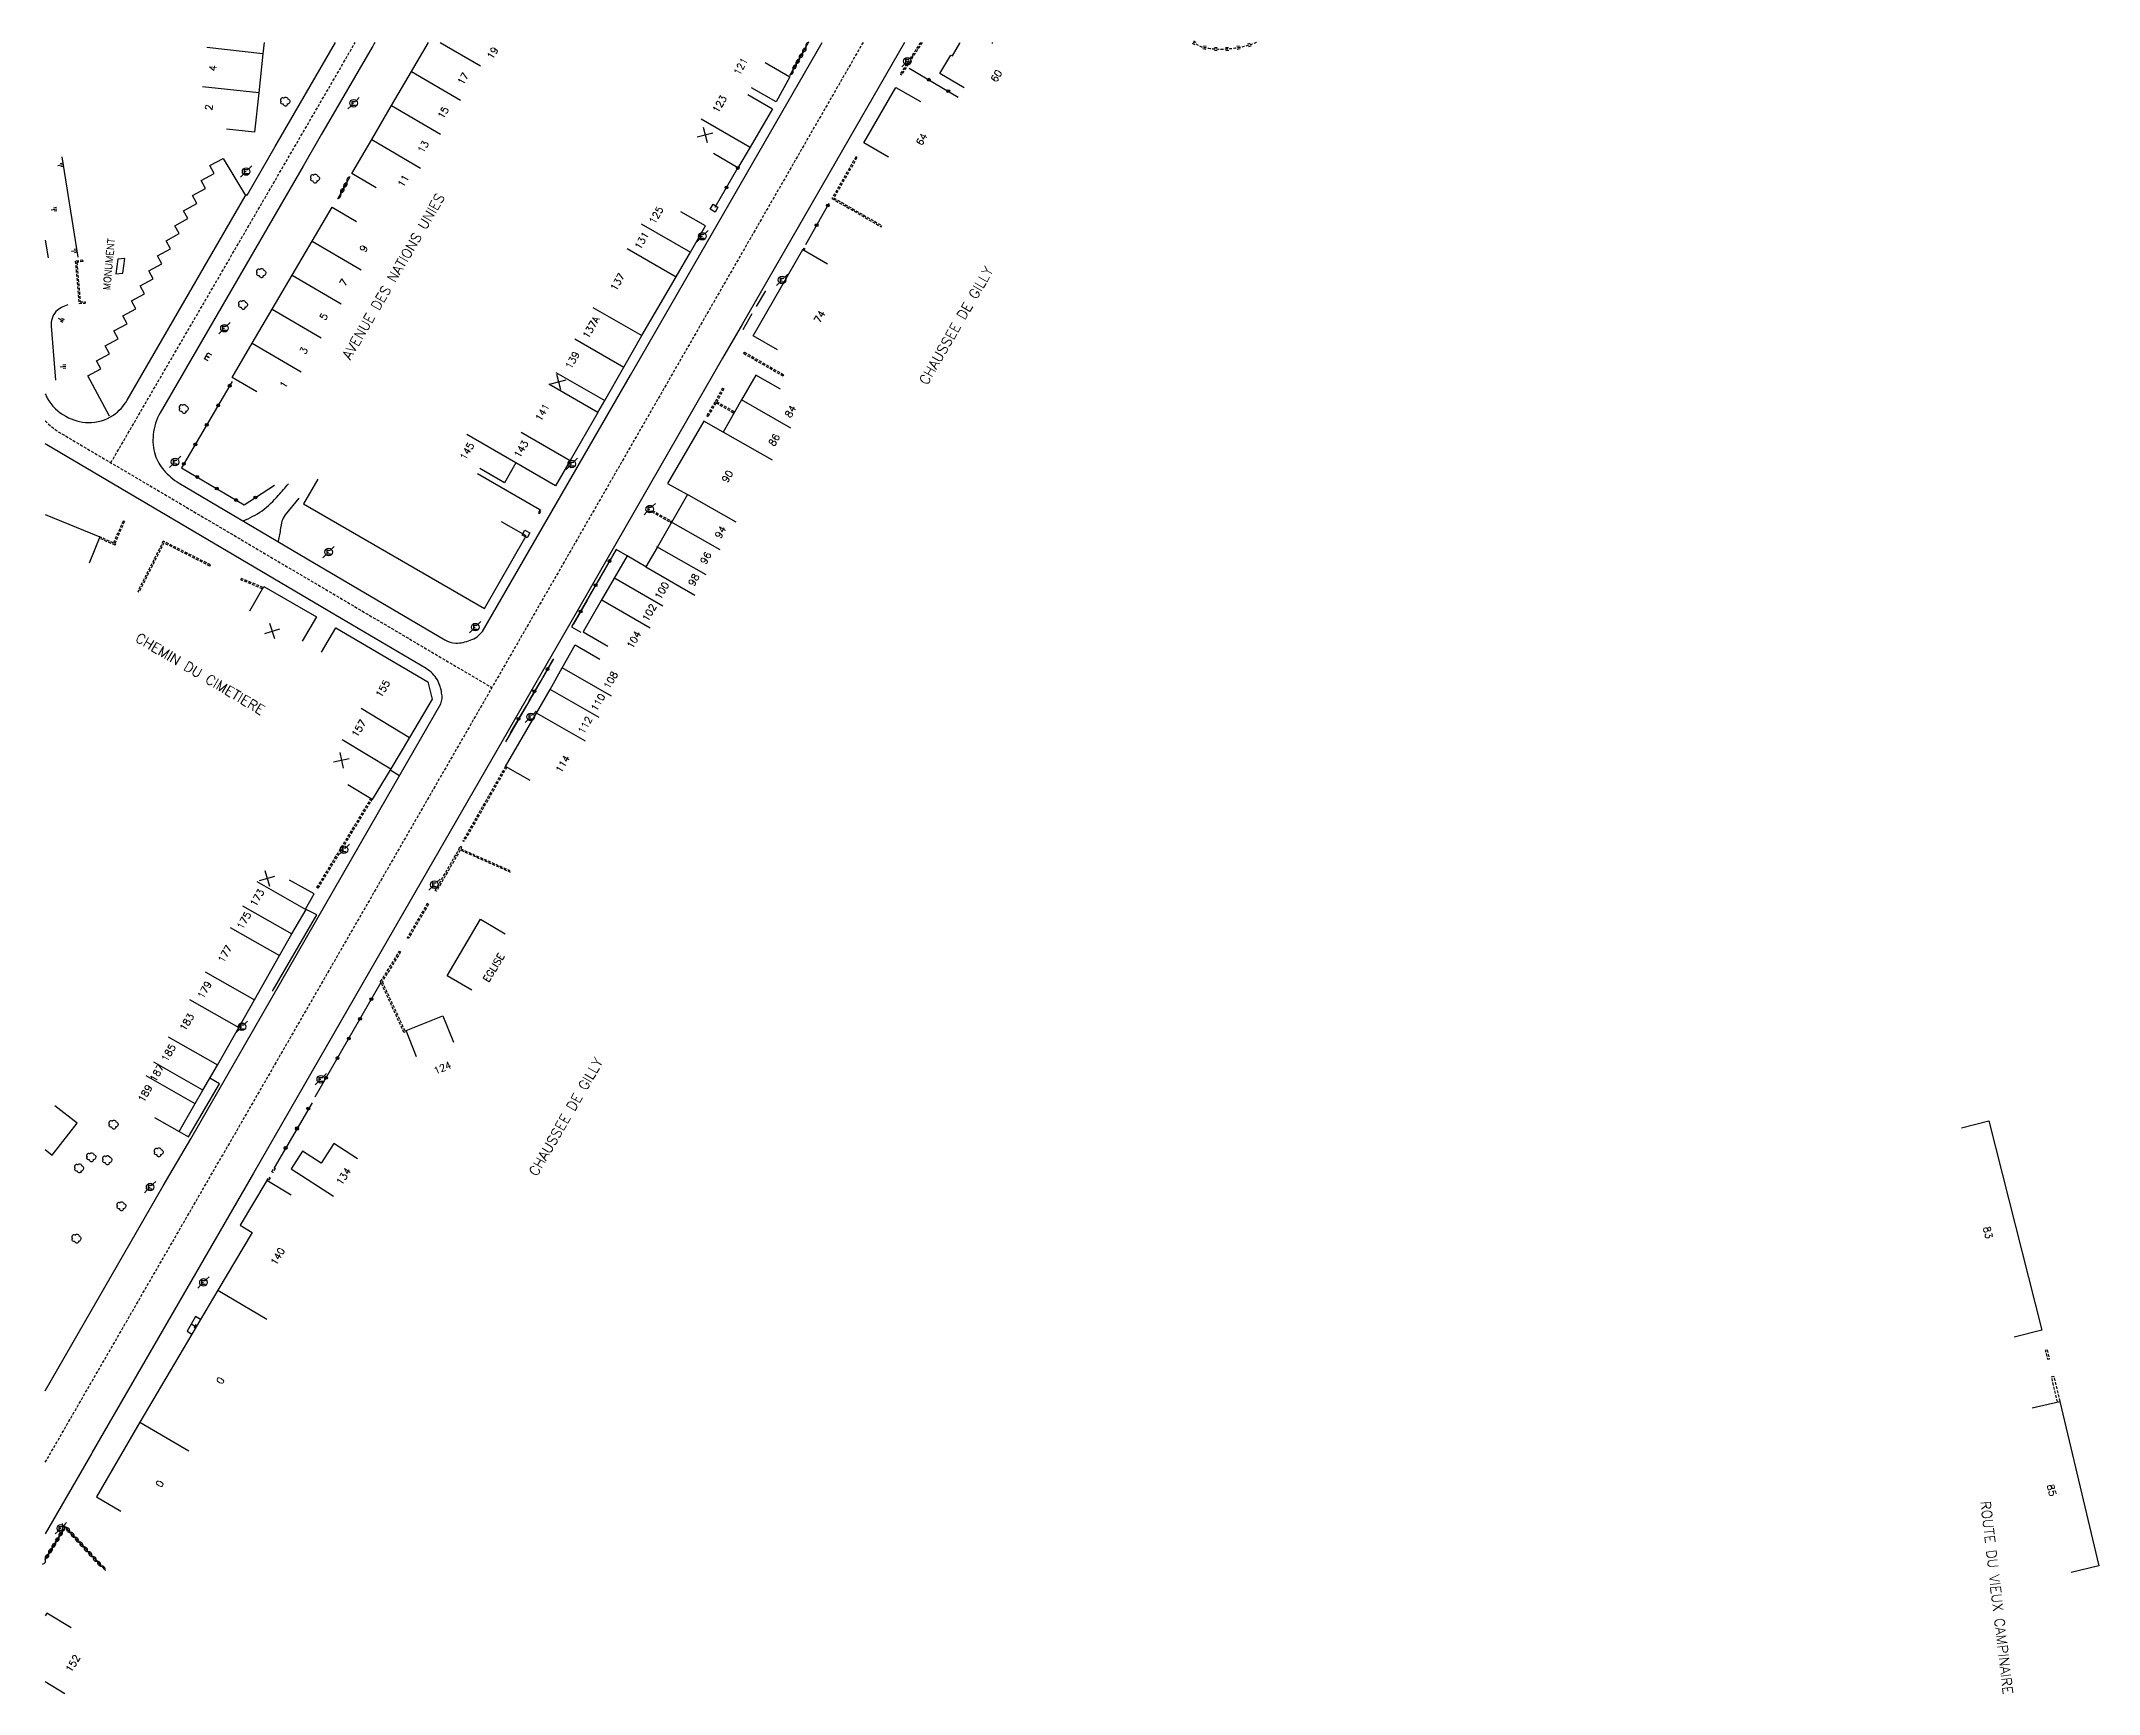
# Model space of a CAD drawing. Header units: millimetres. Extents: x 160999 to 162000, y 126000 to 127000.
# Drawn here: x 160999.3 to 161362.4, y 126708.4 to 127000.2 of the extents above; entities that cross this region are included whole.
import ezdxf
from ezdxf.enums import TextEntityAlignment as Align

# ---------------------------------------------------------------- set-up
doc = ezdxf.new("R2010")
doc.units = ezdxf.units.MM
doc.linetypes.add('DASHED', pattern=[0.75, 0.5, -0.25])
doc.layers.get('0').update_dxf_attribs({"linetype": 'CONTINUOUS'})
for name, color, linetype in [('W0001', 6, 'DASHED'), ('W0008', 7, 'CONTINUOUS'), ('W0100', 7, 'CONTINUOUS'), ('W0112', 1, 'DASHED'), ('W0211', 2, 'CONTINUOUS'), ('W0220', 5, 'DASHED'), ('W0300', 7, 'CONTINUOUS'), ('W0310', 3, 'CONTINUOUS'), ('W0322', 7, 'CONTINUOUS'), ('W0334', 7, 'CONTINUOUS'), ('W0471', 7, 'CONTINUOUS'), ('W0984', 7, 'CONTINUOUS'), ('W0989', 7, 'CONTINUOUS'), ('W0991', 7, 'CONTINUOUS'), ('W1102', 7, 'CONTINUOUS')]:
    doc.layers.add(name, color=color, linetype=linetype)
doc.styles.get("Standard").update_dxf_attribs({"font": 'romans.shx', "width": 0.85})

# ---------------------------------------------------------------- blocks, each defined once
blk = doc.blocks.new('t310o')
at = {"color": 0, "linetype": 'Continuous'}
for centre, start, end in [((-0.5, 0.38), 216.8699, 323.1304), ((0.5, -0.37), 36.8699, 143.1303)]:
    blk.add_arc(centre, 0.625, start, end, dxfattribs=at)
blk = doc.blocks.new('t322o')
at = {"color": 0, "linetype": 'Continuous'}
for radius in [0.25, 0.15]:
    blk.add_circle((0, 0), radius, dxfattribs=at)
blk = doc.blocks.new('T471')
for p, q in [((-0.333334, 0.333334), (-0.333334, -0.333334)), ((-0.333334, 0.333334), (0.333334, 0.333334)), ((-0.333334, 0), (0, 0)), ((0.500001, 0.500001), (1.000002, 1.000002)), ((-0.500001, -0.500001), (-1.000002, -1.000002)), ((-0.333334, -0.333334), (0.333334, -0.333334))]:
    blk.add_line(p, q)
blk.add_ellipse((0, 0), major_axis=(0.471405, 0.471405), ratio=1, start_param=5.4977871438, end_param=11.780972451)
blk = doc.blocks.new('T300')
for p, q in [((-0.8, 0.51), (-0.86, 0.34)), ((-0.86, 0.34), (-0.86, 0.17)), ((-0.86, 0.17), (-0.74, 0.06)), ((-0.69, 0.63), (-0.8, 0.51)), ((-0.8, -0.06), (-0.74, 0.06)), ((-0.74, 0.06), (-0.69, 0.11)), ((-0.57, 0.69), (-0.69, 0.63)), ((-0.46, 0.69), (-0.57, 0.69)), ((-0.29, 0.63), (-0.46, 0.69)), ((-0.29, 0.63), (-0.17, 0.74)), ((-0.23, 0.57), (-0.29, 0.63)), ((-0.17, 0.74), (-0.06, 0.8)), ((-0.06, 0.8), (0.06, 0.8)), ((0.06, 0.8), (0.23, 0.74)), ((0.23, 0.74), (0.34, 0.63)), ((0.34, 0.63), (0.4, 0.51)), ((0.46, 0.46), (0.34, 0.46)), ((0.4, 0.51), (0.4, 0.46)), ((0.57, 0.4), (0.46, 0.46)), ((0.57, 0.4), (0.69, 0.29)), ((0.69, 0.29), (0.74, 0.17)), ((0.74, 0.06), (0.69, -0.17)), ((0.74, 0.17), (0.74, 0.06)), ((-0.8, -0.17), (-0.8, -0.06)), ((-0.8, -0.23), (-0.8, -0.17)), ((-0.74, -0.34), (-0.8, -0.23)), ((-0.69, -0.4), (-0.74, -0.34)), ((-0.51, -0.46), (-0.69, -0.4)), ((-0.4, -0.46), (-0.51, -0.46)), ((-0.4, -0.46), (-0.34, -0.46)), ((-0.34, -0.46), (-0.34, -0.4)), ((-0.34, -0.51), (-0.34, -0.46)), ((-0.29, -0.63), (-0.34, -0.51)), ((-0.17, -0.74), (-0.29, -0.63)), ((-0.06, -0.8), (-0.17, -0.74)), ((0.06, -0.8), (-0.06, -0.8)), ((0.17, -0.74), (0.06, -0.8)), ((0.23, -0.69), (0.17, -0.74)), ((0.29, -0.46), (0.23, -0.46)), ((0.29, -0.63), (0.23, -0.69)), ((0.46, -0.4), (0.29, -0.46)), ((0.34, -0.51), (0.29, -0.63)), ((0.34, -0.51), (0.34, -0.46)), ((0.57, -0.34), (0.46, -0.4)), ((0.63, -0.29), (0.57, -0.34)), ((0.69, -0.17), (0.63, -0.29))]:
    blk.add_line(p, q)
blk = doc.blocks.new('t112o')
at = {"color": 0, "linetype": 'Continuous'}
for p, q in [((-0.5, 0.5), (0.5, 0.5)), ((-0.5, -0.5), (-0.5, 0.5)), ((0.5, 0.5), (0.5, -0.5)), ((0.5, -0.5), (-0.5, -0.5))]:
    blk.add_line(p, q, dxfattribs=at)
blk = doc.blocks.new('t991o')
at = {"color": 0, "linetype": 'Continuous'}
for p, q in [((-1, 1), (1, -1)), ((-1, -1), (1, 1))]:
    blk.add_line(p, q, dxfattribs=at)
blk = doc.blocks.new('t211o')
at = {"color": 0, "linetype": 'Continuous'}
for p, q in [((-0.29, 0.5), (-0.29, 0)), ((0, 1), (0, 0)), ((0.29, 0.5), (0.29, 0))]:
    blk.add_line(p, q, dxfattribs=at)
blk = doc.blocks.new('t220o')
at = {"color": 0, "linetype": 'Continuous'}
for p, q in [((-0.25, 0.25), (0.25, 0.25)), ((-0.25, -0.25), (0.25, -0.25))]:
    blk.add_line(p, q, dxfattribs=at)

msp = doc.modelspace()

# ---------------------------------------------------------------- linework, layer by layer
at = {"layer": 'W0001', "flags": 128}
for points in [[(161011.58, 126925.79), (161017.35, 126935.72), (161043.04, 126979.9), (161054.7, 127000)], [(161144.32, 127000), (161085.94, 126898.47), (161078.82, 126886.09), (161031.21, 126803.4)], [(161000, 126933.2), (161000.39, 126932.75), (161001.96, 126931.47), (161011.58, 126925.79), (161068.86, 126891.97), (161078.82, 126886.09)]]:
    msp.add_lwpolyline(points, dxfattribs=at)
at = {"layer": 'W0001'}
msp.add_lwpolyline([(161000, 126749.31), (161031.21, 126803.4)], dxfattribs=at)
at = {"layer": 'W0008', "flags": 128}
for points in [[(161000, 126937.95, 0.024171), (161000.34, 126937.2, 0.1432), (161003.63, 126933.99, 0.1229), (161007.59, 126932.89, 0.1525), (161012.01, 126934.19, 0.1121), (161014.42, 126936.82), (161035.44, 126973.15), (161035.61, 126973.06), (161040.59, 126981.65), (161051.21, 127000, 0.0491)], [(161058.18, 127000, -0.005325), (161057.71, 126999.16), (161048.77, 126983.79), (161045.5, 126978.16), (161020.29, 126934.62, 0.1051), (161019.05, 126930.76, 0.1042), (161019.39, 126927.16, 0.0955), (161020.9, 126924.47, 0.0852), (161023.64, 126922.2), (161046.23, 126908.85), (161070.5, 126894.51, 0.1216), (161072.45, 126893.93, 0.1057), (161074.98, 126894.47, 0.1662), (161077.16, 126896.02), (161103.3, 126941.28), (161137.08, 127000)], [(161025.7, 126806.43), (161060.42, 126866.85), (161069.79, 126883.22, 0.1686), (161069.95, 126885.12, 0.0902), (161069.19, 126887.43, 0.1286), (161067.22, 126889.44), (161052.19, 126898.31), (161000.29, 126928.95, -0.005904), (161000, 126929.13, -0.0701)], [(161034.91, 126915.52, 0.0474), (161038.25, 126917.3, 0.0562), (161041.14, 126920.04, 0.0046), (161042.91, 126922.07)], [(161044.73, 126919.55), (161042.32, 126916.57, 0.1266), (161041.52, 126914.22, -0.0032), (161041.12, 126911.95)]]:
    msp.add_lwpolyline(points, format="xyb", dxfattribs=at)
for points in [[(161151.61, 127000), (161123.07, 126950.34), (161119.54, 126944.25), (161092.76, 126897.65), (161086.8, 126887.37), (161057.21, 126835.97), (161036.72, 126800.36)], [(161011.36, 126933.99), (161007.5, 126941.12), (161009.8, 126942.36), (161009.04, 126943.77), (161011.34, 126945.02), (161010.58, 126946.43), (161012.88, 126947.67), (161012.12, 126949.08), (161014.42, 126950.32), (161013.66, 126951.73), (161015.96, 126952.98), (161015.19, 126954.39), (161017.49, 126955.63), (161016.73, 126957.04), (161019.03, 126958.28), (161018.27, 126959.69), (161020.57, 126960.93), (161019.81, 126962.34), (161022.11, 126963.59), (161021.35, 126965), (161023.65, 126966.24), (161022.88, 126967.65), (161025.18, 126968.89), (161024.42, 126970.3), (161026.72, 126971.55), (161025.96, 126972.96), (161028.26, 126974.2), (161027.5, 126975.61), (161029.8, 126976.85), (161029.04, 126978.26), (161031.4, 126979.54), (161035.33, 126972.97)], [(161000, 126761.9), (161020.83, 126798.1), (161025.7, 126806.43)], [(161036.72, 126800.36), (161008.23, 126750.99)], [(161008.23, 126750.91), (161000, 126736.65)]]:
    msp.add_lwpolyline(points, dxfattribs=at)
at = {"layer": 'W0100', "flags": 128}
for points in [[(161038.64, 127000), (161038.42, 126998.02), (161037.68, 126991.1), (161036.94, 126984.17), (161031.97, 126984.71)], [(161058.4, 126974.32), (161054.08, 126976.85), (161057.6, 126982.86), (161061.12, 126988.87), (161064.64, 126994.89), (161067.63, 127000)], [(161162.19, 126991.99), (161157.89, 126994.54), (161159.79, 126997.73), (161160.09, 126997.66), (161161.39, 126999.86), (161161.47, 127000)], [(161167.06, 127000), (161167.22, 126999.9)], [(161127.07, 126996.44), (161131.4, 126993.95), (161129, 126989.5), (161124.66, 126992)], [(161123.99, 126990.81), (161128.32, 126988.31), (161124.42, 126981.5), (161122.25, 126977.87), (161117.92, 126980.37)], [(161148.81, 126979.77), (161144.48, 126982.27), (161150.13, 126992.07), (161154.46, 126989.57)], [(161037.31, 126938.34), (161033, 126940.87), (161036.52, 126946.88), (161040.04, 126952.89), (161043.57, 126958.9), (161047.09, 126964.92), (161050.61, 126970.93), (161054.93, 126968.4)], [(161097.54, 126934.64), (161098.76, 126936.76), (161102.11, 126942.69), (161105.3, 126948.25), (161111.36, 126958.62), (161113.86, 126962.96), (161116.52, 126967.61), (161112.18, 126970.11)], [(161129.22, 126945.72), (161124.9, 126948.22), (161133.71, 126963.43), (161138.04, 126960.93)], [(161129.73, 126938.79), (161125.39, 126941.27), (161122.87, 126936.87), (161119.63, 126931.2), (161116.21, 126933.16), (161109.82, 126922.15), (161113.21, 126920.24)], [(161097.53, 126934.65), (161092.65, 126926.2), (161090.05, 126921.7), (161083.05, 126925.75), (161081.03, 126922.27), (161076.7, 126924.77)], [(161048.09, 126922.88), (161045.59, 126918.55), (161077.53, 126900.06), (161084.86, 126912.87), (161080.52, 126915.35)], [(161113.32, 126920.17), (161107.97, 126910.85), (161105.98, 126907.43), (161102.67, 126909.35), (161100.37, 126905.39), (161098.11, 126901.46), (161094.92, 126895.91), (161099.25, 126893.42)], [(161000, 126916.64), (161009.64, 126912.69), (161007.74, 126908.06)], [(161036.08, 126899.62), (161038.58, 126903.95), (161047.85, 126898.61), (161045.36, 126894.28)], [(161048.72, 126892.32), (161051.26, 126896.63), (161067.49, 126887.08), (161068.3, 126884.04), (161064.29, 126877.29), (161060.98, 126871.74), (161057.67, 126866.33), (161053.39, 126868.92)], [(161085.56, 126869.69), (161081.23, 126872.17), (161086.69, 126881.58), (161089.08, 126885.77), (161091.24, 126889.57), (161093.54, 126893.62), (161097.87, 126891.13)], [(161019.28, 126810.16), (161023.62, 126807.68), (161026.45, 126812.63), (161027.79, 126815.01), (161030.42, 126819.44), (161034.15, 126826.06), (161036.91, 126830.98), (161041.34, 126838.78), (161043.53, 126842.58), (161046.02, 126846.91), (161045.92, 126846.97), (161047.48, 126849.65), (161043.12, 126852.09)], [(161075.26, 126832.67), (161070.95, 126835.21), (161076.83, 126845.17), (161081.14, 126842.63)], [(161065.54, 126820.88), (161063.67, 126825.52), (161070.17, 126828.14), (161072.04, 126823.5)], [(161000, 126804.51), (161001.24, 126803.55), (161005.63, 126809.19), (161001.68, 126812.26)], [(161338.18, 126808.35), (161343.02, 126809.57), (161352.34, 126772.61), (161347.5, 126771.38)], [(161055.1, 126802.86), (161050.9, 126805.57), (161048.67, 126802.1), (161045.38, 126804.22), (161043.37, 126801.1), (161050.86, 126796.27)], [(161350.66, 126758.9), (161355.52, 126760.05), (161362.42, 126730.99), (161357.55, 126729.84)], [(161004.55, 126720.07), (161000.26, 126722.63), (161000, 126722.2)]]:
    msp.add_lwpolyline(points, dxfattribs=at)
msp.add_lwpolyline([(161012.44, 126959.12), (161013.71, 126959.27), (161014.05, 126961.87), (161012.78, 126961.72)], close=True, dxfattribs=at)
at = {"layer": 'W0100'}
for points in [[(161028.73, 126943.76), (161028.07, 126944.14), (161028.66, 126945.21), (161029.32, 126944.83)], [(161028.37, 126944.67), (161028.9, 126944.38)], [(161028.9, 126944.38), (161028.65, 126944.38)], [(161028.9, 126944.38), (161028.76, 126944.58)], [(161043.38, 126796.48), (161039.09, 126799.04), (161034.4, 126791.16), (161036.51, 126789.9), (161030.47, 126779.69), (161016.7, 126756.39), (161009.01, 126743.19), (161013.33, 126740.67)], [(161027.4, 126774.49), (161026.48, 126775.03), (161025.01, 126772.47), (161025.89, 126771.94)], [(161025.74, 126773.75), (161026.65, 126773.21), (161026.55, 126773.6), (161026.26, 126773.11), (161026.65, 126773.21)]]:
    msp.add_lwpolyline(points, dxfattribs=at)
at = {"layer": 'W0112'}
for points in [[(161154.45, 127000), (161150.88, 126994.43)], [(161154.75, 127000), (161151.09, 126994.29)], [(161150.88, 126994.43), (161151.09, 126994.29)], [(161143.03, 126979.79), (161138.83, 126972.45)], [(161143.25, 126979.66), (161139.17, 126972.54)], [(161143.25, 126979.66), (161143.03, 126979.79)], [(161138.83, 126972.45), (161147.49, 126967.45)], [(161139.17, 126972.54), (161147.62, 126967.67)], [(161147.49, 126967.45), (161147.62, 126967.67)], [(161133.85, 126963.68), (161133.71, 126963.44)], [(161133.92, 126963.31), (161133.71, 126963.44)], [(161133.85, 126963.68), (161134.06, 126963.56)], [(161134.06, 126963.56), (161133.92, 126963.31)], [(161006.64, 126961.56), (161005.3, 126961.4)], [(161005.3, 126961.4), (161005.94, 126953.92)], [(161006.67, 126961.31), (161005.57, 126961.18)], [(161005.57, 126961.18), (161006.17, 126954.18)], [(161006.67, 126961.31), (161006.64, 126961.56)], [(161005.94, 126953.92), (161007.02, 126953.97)], [(161006.17, 126954.18), (161007.01, 126954.22)], [(161007.01, 126954.22), (161007.02, 126953.97)], [(161123.37, 126945.34), (161123.24, 126945.12)], [(161123.37, 126945.34), (161130.29, 126941.33)], [(161123.24, 126945.12), (161130.17, 126941.11)], [(161119.52, 126938.98), (161118.16, 126936.49)], [(161119.74, 126938.86), (161118.5, 126936.58)], [(161119.52, 126938.98), (161119.74, 126938.86)], [(161130.29, 126941.33), (161130.17, 126941.11)], [(161118.16, 126936.49), (161116.74, 126934.11)], [(161118.38, 126936.36), (161116.96, 126933.98)], [(161118.38, 126936.36), (161121.55, 126934.56)], [(161118.5, 126936.58), (161121.68, 126934.78)], [(161121.55, 126934.56), (161121.68, 126934.78)], [(161116.74, 126934.11), (161116.96, 126933.98)], [(161107.03, 126917.13), (161107.15, 126917.35)], [(161107.03, 126917.13), (161110.35, 126915.27)], [(161107.15, 126917.35), (161110.47, 126915.49)], [(161009.55, 126912.46), (161009.64, 126912.69)], [(161012.03, 126911.65), (161009.64, 126912.69)], [(161013.74, 126915.49), (161012.03, 126911.65)], [(161013.97, 126915.39), (161012.26, 126911.55)], [(161013.97, 126915.39), (161013.74, 126915.49)], [(161110.35, 126915.27), (161110.47, 126915.49)], [(161012.31, 126911.25), (161009.55, 126912.46)], [(161012.41, 126911.48), (161012.26, 126911.55)], [(161012.41, 126911.48), (161012.31, 126911.25)], [(161020.82, 126911.97), (161016.31, 126903.05)], [(161020.93, 126911.64), (161016.53, 126902.94)], [(161029.15, 126907.76), (161020.82, 126911.97)], [(161029.04, 126907.54), (161020.93, 126911.64)], [(161029.04, 126907.54), (161029.15, 126907.76)], [(161034.52, 126905.11), (161034.62, 126905.34)], [(161038.46, 126903.75), (161034.62, 126905.34)], [(161016.53, 126902.94), (161016.31, 126903.05)], [(161038.33, 126903.53), (161034.52, 126905.11)], [(161038.46, 126903.75), (161038.33, 126903.53)], [(161081.22, 126872.17), (161073.7, 126859.05)], [(161081.44, 126872.05), (161073.92, 126858.92)], [(161081.44, 126872.05), (161081.22, 126872.17)], [(161047.95, 126850.8), (161057.46, 126866.46)], [(161048.17, 126850.67), (161057.67, 126866.33)], [(161057.67, 126866.33), (161057.46, 126866.46)], [(161082.13, 126853.45), (161073.21, 126857.4), (161073.21, 126857.38), (161069.03, 126850.12), (161068.81, 126850.25), (161072.98, 126857.5), (161073.24, 126858.09), (161073.47, 126857.99), (161073.31, 126857.62), (161082.23, 126853.68)], [(161073.92, 126858.92), (161073.7, 126859.05)], [(161048.17, 126850.67), (161047.95, 126850.8)], [(161067.42, 126847.96), (161063.87, 126841.89)], [(161067.64, 126847.83), (161064.08, 126841.77)], [(161067.64, 126847.83), (161067.42, 126847.96)], [(161064.08, 126841.77), (161063.87, 126841.89)]]:
    msp.add_lwpolyline(points, dxfattribs=at)
for points in [[(161087.29, 126917.46), (161086.98, 126916.94), (161087.2, 126916.82), (161087.5, 126917.34)], [(161062.71, 126839.41), (161059.45, 126834.15), (161063.53, 126825.29), (161063.3, 126825.18), (161059.17, 126834.17), (161062.5, 126839.54)], [(161040.59, 126801.2), (161040.22, 126800.48), (161040, 126800.6), (161040.37, 126801.31)], [(161039.09, 126799.04), (161039.44, 126799.65), (161039.66, 126799.53), (161039.3, 126798.91)]]:
    msp.add_lwpolyline(points, close=True, dxfattribs=at)
at = {"layer": 'W0112', "flags": 128}
msp.add_lwpolyline([(161353.34, 126767.5), (161353.73, 126767.59), (161353.36, 126769.15), (161352.97, 126769.06)], close=True, dxfattribs=at)
msp.add_lwpolyline([(161355.13, 126759.96), (161354.08, 126764.39), (161354.47, 126764.48), (161355.52, 126760.05)], dxfattribs=at)
at = {"layer": 'W0211', "flags": 128}
for points in [[(161005.82, 126962.07), (161002.96, 126979.82)], [(161000, 126965.1), (161000.51, 126961.98)]]:
    msp.add_lwpolyline(points, dxfattribs=at)
msp.add_lwpolyline([(161003.95, 126953.67, 0.1145), (161001.87, 126952.49, 0.199), (161001.04, 126949.89), (161001.83, 126940.38)], format="xyb", dxfattribs=at)
at = {"layer": 'W0220', "flags": 128}
msp.add_lwpolyline([(161213.77, 127000), (161213.71, 126999.97), (161213.48, 126999.87), (161213.25, 126999.78), (161213.01, 126999.69), (161212.78, 126999.61), (161212.54, 126999.54), (161212.3, 126999.46), (161212.06, 126999.4), (161211.81, 126999.33), (161211.57, 126999.27), (161211.33, 126999.22), (161211.08, 126999.16), (161210.83, 126999.11), (161210.58, 126999.07), (161210.33, 126999.02), (161210.08, 126998.98), (161209.83, 126998.95), (161209.58, 126998.91), (161209.33, 126998.88), (161209.07, 126998.85), (161208.82, 126998.82), (161208.57, 126998.81), (161208.32, 126998.79), (161208.07, 126998.78), (161207.82, 126998.77), (161207.57, 126998.77), (161207.32, 126998.77), (161207.07, 126998.78), (161206.82, 126998.79), (161206.57, 126998.8), (161206.32, 126998.82), (161206.07, 126998.84), (161205.82, 126998.87), (161205.57, 126998.9), (161205.32, 126998.94), (161205.07, 126998.98), (161204.82, 126999.03), (161204.57, 126999.08), (161204.33, 126999.13), (161204.08, 126999.19), (161202.61, 127000)], dxfattribs=at)
at = {"layer": 'W0310', "flags": 128}
for points in [[(161131.37, 126994.15), (161134.72, 127000)], [(161053.74, 126976.27), (161051.58, 126972.32)], [(161010.6, 126730.21), (161003.5, 126737.93), (161000, 126732.18)]]:
    msp.add_lwpolyline(points, dxfattribs=at)
at = {"layer": 'W0322', "flags": 128}
for points in [[(161152.48, 126995.45), (161161.09, 126990.37)], [(161118.2, 126970.93), (161122.25, 126977.87)], [(161138.31, 126971.56), (161134.14, 126964.27)], [(161127.1, 126956.14), (161125.46, 126953.37)], [(161124.69, 126952.07), (161123.09, 126949.28)], [(161032.98, 126940.13), (161024.06, 126924.91), (161035.12, 126918.36), (161040.43, 126921.82)], [(161100.27, 126909.66), (161098.44, 126906.42)], [(161097.91, 126905.5), (161096.13, 126902.46)], [(161095.63, 126901.54), (161093.24, 126897.35)], [(161089.54, 126890.93), (161087.74, 126887.84)], [(161087.26, 126887.06), (161085.35, 126883.73)], [(161084.84, 126882.84), (161082.06, 126878.12)], [(161059.22, 126833.99), (161047.58, 126813.74)], [(161047.11, 126812.75), (161040.37, 126801.31)]]:
    msp.add_lwpolyline(points, dxfattribs=at)
at = {"layer": 'W0322'}
msp.add_lwpolyline([(161087.29, 126917.46), (161076.27, 126923.83)], dxfattribs=at)
at = {"layer": 'W0334', "flags": 128}
for points in [[(161102.67, 126909.35), (161100.73, 126910.45), (161092.89, 126896.8), (161094.52, 126895.85)], [(161089.67, 126891.14), (161081.2, 126876.49)], [(161061.01, 126871.49), (161062.41, 126870.63)], [(161040.12, 126832.5), (161047.91, 126845.98), (161046.02, 126846.91)], [(161023.62, 126807.68), (161025.27, 126806.74), (161030.72, 126816.11), (161029.03, 126817.11)]]:
    msp.add_lwpolyline(points, dxfattribs=at)
at = {"layer": 'W1102', "flags": 128}
for points in [[(161069.7, 127000), (161076.79, 126995.85)], [(161038.42, 126998.02), (161028.48, 126999.09)], [(161064.64, 126994.89), (161073.27, 126989.84)], [(161037.68, 126991.1), (161027.74, 126992.17)], [(161061.12, 126988.87), (161069.75, 126983.82)], [(161115.75, 126986.49), (161124.42, 126981.5)], [(161057.6, 126982.86), (161066.23, 126977.81)], [(161105.19, 126967.95), (161113.86, 126962.96)], [(161047.09, 126964.92), (161055.72, 126959.86)], [(161102.7, 126963.61), (161111.36, 126958.62)], [(161043.57, 126958.9), (161052.2, 126953.85)], [(161040.04, 126952.89), (161048.67, 126947.84)], [(161096.63, 126953.23), (161105.3, 126948.25)], [(161036.52, 126946.88), (161045.15, 126941.82)], [(161093.44, 126947.68), (161102.11, 126942.69)], [(161090.1, 126941.75), (161098.76, 126936.76)], [(161097.53, 126934.65), (161088.88, 126939.66)], [(161131.55, 126931.91), (161122.87, 126936.87)], [(161083.05, 126925.75), (161074.39, 126930.76)], [(161083.99, 126931.21), (161092.65, 126926.2)], [(161128.32, 126926.24), (161119.63, 126931.2)], [(161121.91, 126915.31), (161113.21, 126920.24)], [(161119.08, 126910.41), (161110.38, 126915.34)], [(161116.62, 126906.02), (161107.91, 126910.94)], [(161108.97, 126900.49), (161100.31, 126905.48)], [(161106.77, 126896.61), (161098.08, 126901.56)], [(161099.91, 126884.59), (161091.24, 126889.57)], [(161097.75, 126880.79), (161089.08, 126885.77)], [(161055.73, 126882.46), (161064.29, 126877.29)], [(161095.36, 126876.6), (161086.69, 126881.58)], [(161052.42, 126876.91), (161060.98, 126871.74)], [(161037.31, 126851.86), (161046, 126846.91)], [(161034.83, 126847.56), (161043.52, 126842.6)], [(161032.63, 126843.75), (161041.32, 126838.8)], [(161028.21, 126835.92), (161036.9, 126830.97)], [(161025.44, 126831.03), (161034.13, 126826.08)], [(161021.7, 126824.43), (161030.39, 126819.48)], [(161019.08, 126820), (161027.77, 126815.05)], [(161017.73, 126817.61), (161026.41, 126812.66)]]:
    msp.add_lwpolyline(points, dxfattribs=at)
at = {"layer": 'W1102'}
for points in [[(161105.98, 126907.43), (161114.62, 126902.4)], [(161030.47, 126779.69), (161039.07, 126774.57)], [(161016.7, 126756.39), (161025.31, 126751.31)], [(161000, 126710.57), (161003.47, 126708.5)]]:
    msp.add_lwpolyline(points, dxfattribs=at)

# ---------------------------------------------------------------- block references
at = {"layer": 'W0112'}
for p, rotation in [((161118.03, 126970.74), 59.4055), ((161084.84, 126913.2), 60.2393)]:
    msp.add_blockref('t112o', p, dxfattribs=dict(at, rotation=rotation))
at = {"layer": 'W0211'}
for p, rotation in [((161003.18, 126978.44), 99.15171158103902), ((161002.01, 126970.61), 99.23911305950364), ((161005.62, 126963.29), 99.15171157859763), ((161003.18, 126950.85), 62.32700792757495), ((161003.63, 126942.83), 94.71189255634657)]:
    msp.add_blockref('t211o', p, dxfattribs=dict(at, rotation=rotation))
at = {"layer": 'W0220'}
for p, rotation in [((161202.79, 126999.9), 151.0694634182896), ((161212.5, 126999.53), 196.8043078052652), ((161204.6, 126999.07), 168.7804050721048), ((161206.58, 126998.8), 176.628408068882), ((161208.58, 126998.81), 184.4948831538945), ((161210.56, 126999.06), 189.8344814104711)]:
    msp.add_blockref('t220o', p, dxfattribs=dict(at, rotation=rotation))
at = {"layer": 'W0300'}
for p in [(161042.39, 126989.54), (161047.64, 126975.95), (161038.16, 126959.27), (161034.95, 126953.64), (161024.49, 126935.3), (161012.1, 126808.91), (161008.16, 126803.15), (161020.06, 126804.02), (161006.02, 126801.18), (161010.98, 126802.64), (161013.47, 126794.5), (161005.55, 126788.77)]:
    msp.add_blockref('T300', p, dxfattribs=at)
at = {"layer": 'W0310'}
for p, rotation in [((161134.24, 126999.16), 60.23856219974618), ((161131.95, 126995.15), 60.23856219974618), ((161132.52, 126996.15), 60.23856219974618), ((161133.09, 126997.15), 60.23856219974618), ((161133.67, 126998.16), 60.23856219974618), ((161052.13, 126973.34), 241.3376969674753), ((161052.69, 126974.35), 241.3376969674753), ((161053.24, 126975.36), 241.3376969674753), ((161003.64, 126737.78), 132.5916153281563), ((161001.21, 126734.16), 238.6289928470698), ((161001.81, 126735.14), 238.6289928470698), ((161002.41, 126736.13), 238.6289928470698), ((161003.01, 126737.12), 238.6289928470698), ((161004.42, 126736.93), 132.5916153281563), ((161005.21, 126736.07), 132.5916153281563), ((161005.99, 126735.22), 132.5916153281563), ((161006.77, 126734.37), 132.5916153281563), ((161000, 126732.18), 238.6289928470698), ((161000.6, 126733.17), 238.6289928470698), ((161007.55, 126733.52), 132.5916153281563), ((161008.33, 126732.67), 132.5916153281563), ((161009.11, 126731.82), 132.5916153281563), ((161009.9, 126730.97), 132.5916153281563)]:
    msp.add_blockref('t310o', p, dxfattribs=dict(at, rotation=rotation))
at = {"layer": 'W0322'}
for p, rotation in [((161155.92, 126993.42), 329.4326341638568), ((161159.37, 126991.39), 329.4326341638568), ((161122.23, 126977.84), 59.74299801817831), ((161120.22, 126974.39), 59.74299801817831), ((161138.11, 126971.21), 240.2276976938899), ((161136.13, 126967.74), 240.2276976938899), ((161032.55, 126939.4), 241.4768379960247), ((161030.51, 126935.92), 241.4768379960247), ((161028.49, 126932.48), 241.4768379960247), ((161026.48, 126929.03), 241.4768379960247), ((161024.44, 126925.61), 241.4768379960247), ((161026.81, 126923.28), 329.3794450634559), ((161030.25, 126921.24), 329.3794450634559), ((161037.08, 126919.64), 33.05882781396699), ((161033.69, 126919.21), 329.3794450634559), ((161099.58, 126908.44), 239.4676353684945), ((161097.13, 126904.16), 239.4676353684945), ((161094.48, 126899.51), 240.2856500183413), ((161088.62, 126889.36), 239.4676353684945), ((161086.32, 126885.43), 239.4676353684945), ((161083.51, 126880.58), 239.4676353684945), ((161057.55, 126831.07), 240.0992323210596), ((161055.55, 126827.61), 240.0992323210596), ((161053.56, 126824.14), 240.0992323210596), ((161051.56, 126820.67), 240.0992323210596), ((161049.57, 126817.2), 240.0992323210596), ((161046.41, 126811.74), 240.0782959937927), ((161044.42, 126808.27), 240.0782959937927), ((161044.43, 126808.2), 239.4699413850157), ((161042.4, 126804.76), 239.4699413850157), ((161042.42, 126804.8), 240.0782959937927)]:
    msp.add_blockref('t322o', p, dxfattribs=dict(at, rotation=rotation))
at = {"layer": 'W0471'}
for p in [(161152.14, 126996.69), (161054.42, 126989.27), (161035.45, 126977.21), (161115.97, 126965.79), (161130.03, 126958.06), (161031.62, 126949.55), (161022.9, 126925.93), (161092.92, 126925.57), (161106.68, 126917.6), (161050, 126910.02), (161075.88, 126896.76), (161085.66, 126880.92), (161052.7, 126857.47), (161068.66, 126851.29), (161034.7, 126826.19), (161048.62, 126816.92), (161018.5, 126797.9), (161027.92, 126781.06), (161002.75, 126737.65)]:
    msp.add_blockref('T471', p, dxfattribs=at)
at = {"layer": 'W0991'}
for p, rotation in [((161116.43, 126983.69), 329.3501138501647), ((161090.58, 126940.08), 330.2001490666656), ((161040.07, 126896.05), 62.95966424574347), ((161052.26, 126873.27), 327.1615300290559), ((161039.16, 126852.41), 330.8443976082311)]:
    msp.add_blockref('t991o', p, dxfattribs=dict(at, rotation=rotation))

# ---------------------------------------------------------------- texts
at = {"layer": 'W0984'}
for s, rotation, p in [('MONUMENT', 84.5772, (161011.22, 126960.82)), ('EGLISE', 58.949, (161079.14, 126836.64)), ('83', 284.1489, (161342.84, 126789.87)), ('85', 283.3462, (161354.1, 126744.37))]:
    msp.add_text(s, height=1.25, rotation=rotation, dxfattribs=at).set_placement(p, align=Align.MIDDLE)
at = {"layer": 'W0989'}
for s, rotation, p in [('AVENUE DES NATIONS UNIES', 59.8456, (161061.44, 126958.7)), ('CHAUSSEE DE GILLY', 60.0714, (161160.74, 126950.01)), ('CHEMIN DU CIMETIERE', 329.4425, (161027.34, 126888.52)), ('CHAUSSEE DE GILLY', 60.0714, (161091.87, 126810.31)), ('ROUTE DU VIEUX CAMPINAIRE', 276.6942, (161344.4, 126725.42))]:
    msp.add_text(s, height=1.75, rotation=rotation, dxfattribs=at).set_placement(p, align=Align.MIDDLE)
at = {"layer": 'W0991'}
for s, rotation, p in [('19', 59.6681, (161078.94, 126998.13)), ('121', 61.6088, (161122.72, 126995.77)), ('4', 83.8758, (161029.6, 126995.47)), ('17', 59.6684, (161073.73, 126993.6)), ('60', 59.4336, (161167.85, 126994.09)), ('2', 83.8766, (161028.86, 126988.54)), ('123', 60.1972, (161119, 126989.13)), ('15', 59.6681, (161070.21, 126987.59)), ('13', 59.6684, (161066.7, 126981.57)), ('64', 60.0144, (161154.67, 126982.92)), ('11', 59.6677, (161063.18, 126975.56)), ('125', 60.2381, (161107.81, 126969.51)), ('9', 59.6348, (161056.19, 126963.63)), ('131', 60.1186, (161105.24, 126965.02)), ('7', 59.6337, (161052.66, 126957.61)), ('137', 59.687, (161100.99, 126957.72)), ('74', 59.914, (161136.66, 126951.57)), ('5', 59.6341, (161049.14, 126951.6)), ('137A', 60.1126, (161096.33, 126949.7)), ('3', 59.6341, (161045.62, 126945.59)), ('139', 60.562, (161093.03, 126943.9)), ('1', 59.6344, (161042.09, 126939.58)), ('141', 59.9878, (161087.73, 126934.68)), ('84', 60.2695, (161131.51, 126934.85)), ('86', 60.2684, (161128.63, 126929.82)), ('145', 59.9872, (161074.42, 126927.83)), ('143', 59.9864, (161083.99, 126928.2)), ('90', 59.8523, (161120.37, 126923.39)), ('94', 60.0253, (161119.16, 126913.54)), ('96', 60.6829, (161116.56, 126908.98)), ('98', 61.7743, (161114.44, 126905.12)), ('100', 60.0414, (161108.81, 126903.21)), ('102', 60.4202, (161106.59, 126899.33)), ('104', 60.2814, (161103.87, 126894.55)), ('155', 59.5425, (161059.57, 126885.9)), ('108', 60.374, (161099.78, 126887.4)), ('110', 60.4296, (161097.55, 126883.48)), ('157', 59.1527, (161055.34, 126878.87)), ('112', 60.3645, (161095.27, 126879.47)), ('114', 59.8741, (161091.32, 126872.61)), ('173', 60.1162, (161037.39, 126848.99)), ('175', 59.932, (161035.06, 126844.96)), ('177', 60.5285, (161031.71, 126839.07)), ('179', 60.5317, (161028.11, 126832.71)), ('183', 59.3181, (161024.98, 126827.03)), ('185', 59.3932, (161021.76, 126821.59)), ('187', 60.4802, (161019.7, 126818.04)), ('124', 21.9191, (161070.1, 126818.94)), ('189', 60.041, (161017.63, 126814.44)), ('134', 57.2037, (161052.64, 126799.79)), ('140', 59.2366, (161041.01, 126785.65)), ('0', 59.4102, (161030.9, 126763.72)), ('0', 59.7814, (161020.2, 126745.51)), ('152', 59.1851, (161004.87, 126713.77))]:
    msp.add_text(s, height=1.25, rotation=rotation, dxfattribs=at).set_placement(p, align=Align.MIDDLE)

doc.saveas('drawing.dxf')
